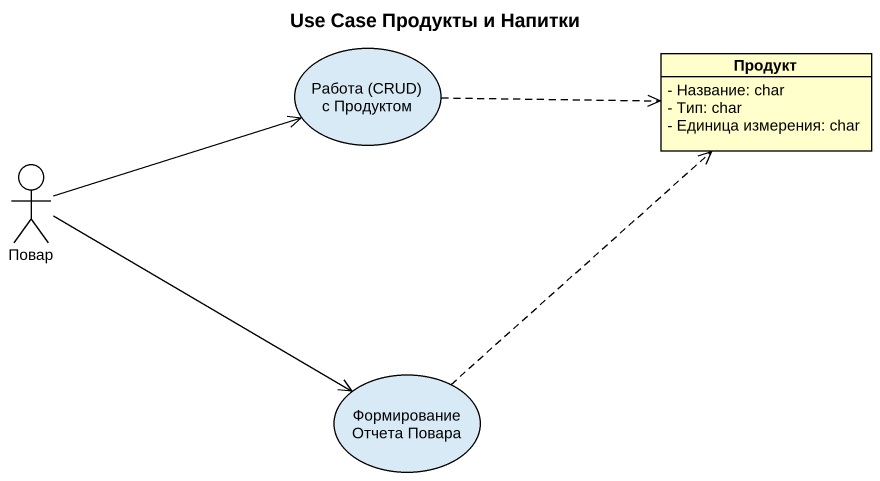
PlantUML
@startuml
title Use Case Продукты и Напитки
allowmixing
hide circle
hide empty members
skinparam classAttributeIconSize 0
usecase "Работа (CRUD) с Продуктом" as Работа_CRUD_с_Продуктом
class Продукт {
  - Название: char
  - Тип: char
  - Единица измерения: char
}
actor Повар
usecase "Формирование Отчета Повара" as Формирование_Отчета_Повара
Работа_CRUD_с_Продуктом .right.> Продукт
Повар -right-> Работа_CRUD_с_Продуктом
Повар -right-> Формирование_Отчета_Повара
Формирование_Отчета_Повара .up.> Продукт
@enduml
